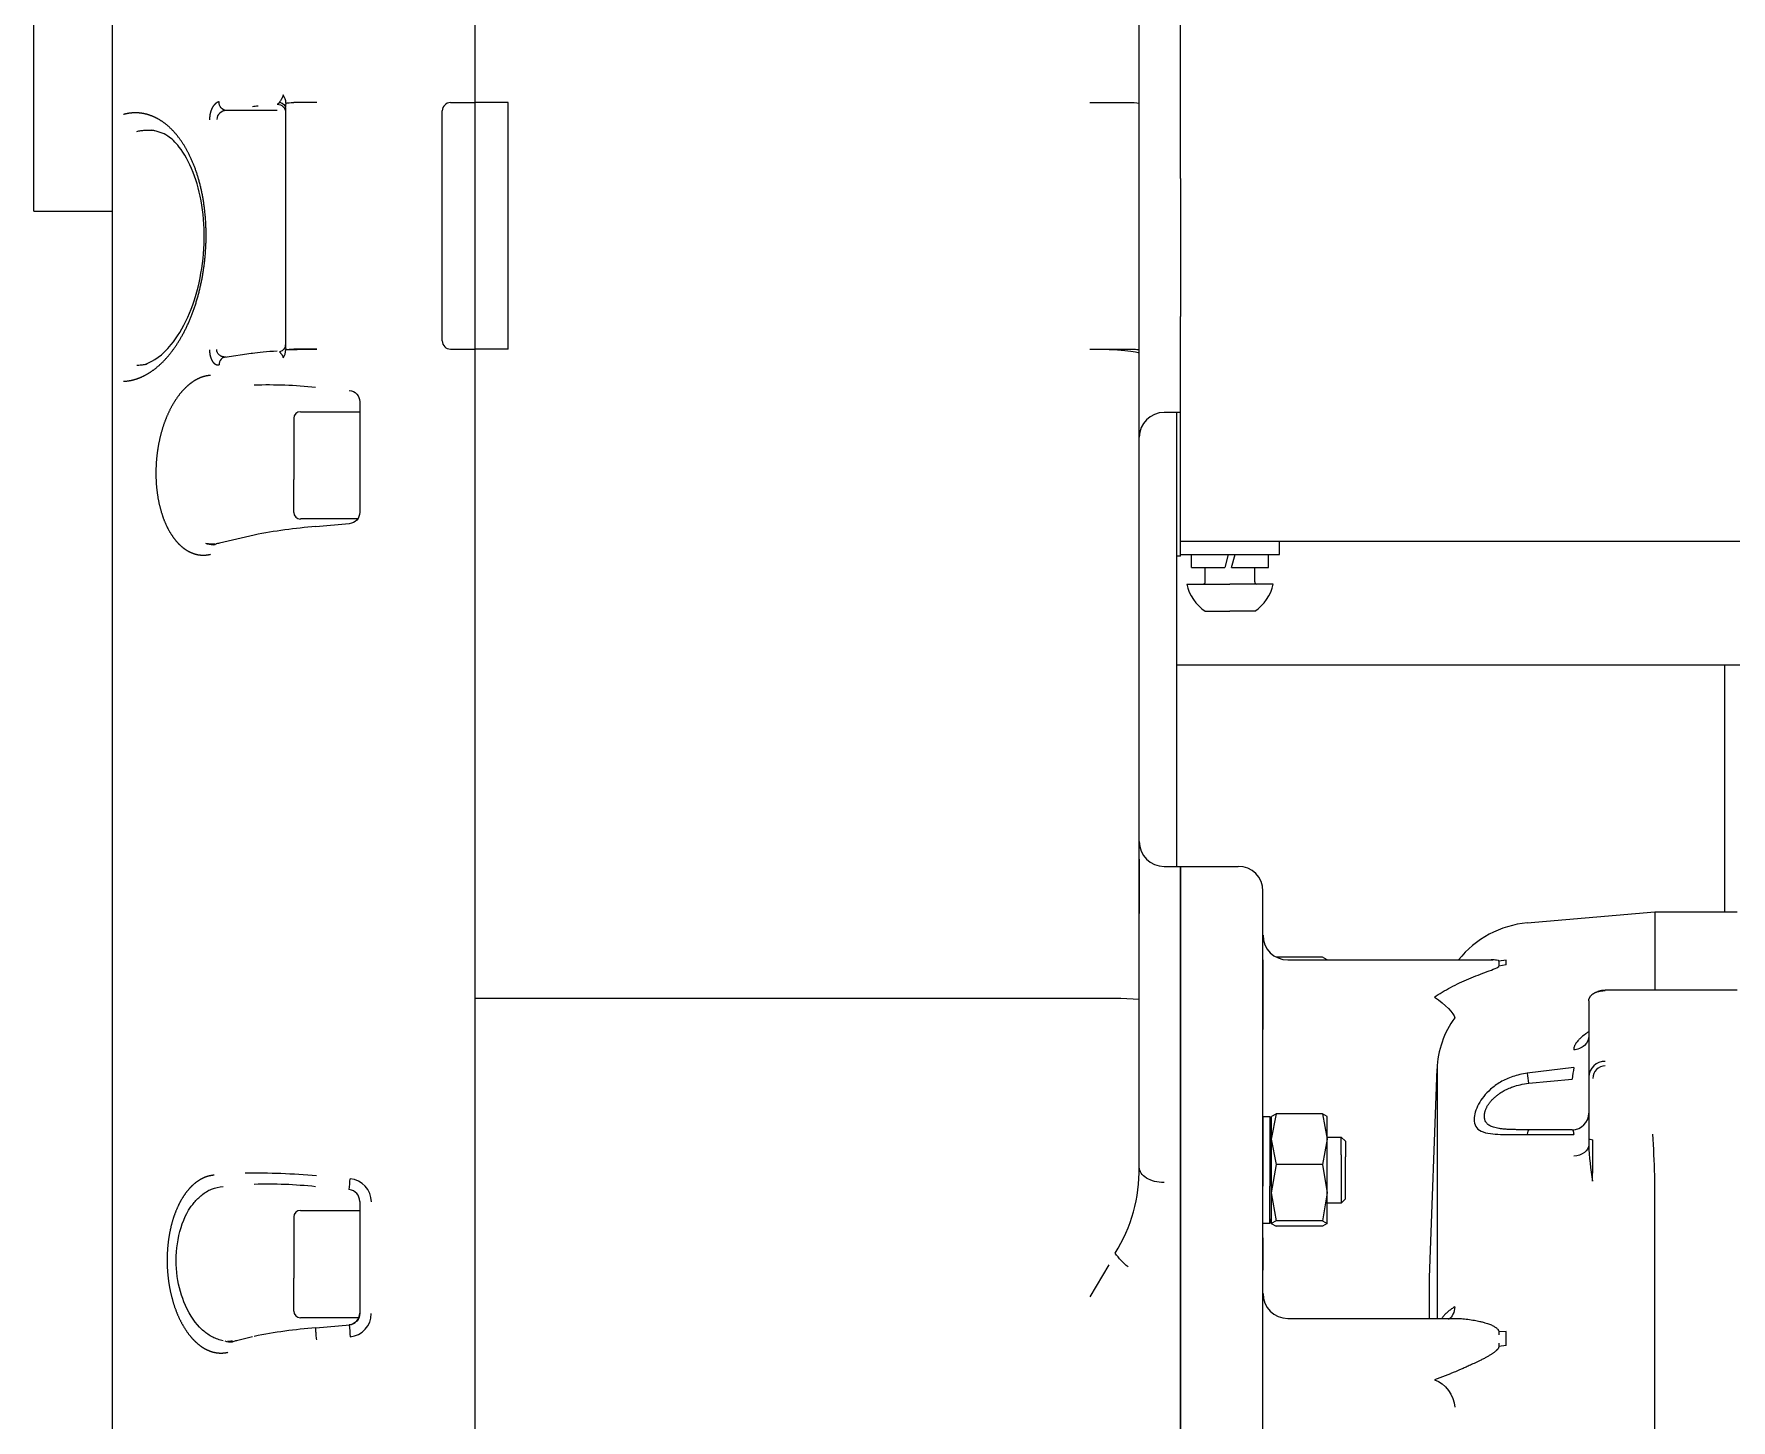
# Model space of a CAD drawing. Extents: x -1899985 to 1774885, y 556286 to 2175695.
# Drawn here: x -1132774 to -1132450.7, y 576728.6 to 576992.6 of the extents above; entities that cross this region are included whole.
import ezdxf

# ---------------------------------------------------------------- set-up
doc = ezdxf.new("R2010")
doc.units = 0
doc.header["$LTSCALE"] = 10
doc.header["$MEASUREMENT"] = 0
for name, color, linetype in [('20剖面图$0$A-LIN-V', 9, 'Continuous'), ('20剖面图$0$EWHS5T6M-1', 7, 'Continuous'), ('20剖面图$0$EWHS5T6M-3', 7, 'Continuous'), ('20剖面图$0$FHSGH10105-主梁-06', 7, 'Continuous'), ('20剖面图$0$S-SB', 21, 'Continuous'), ('A-LIN-V', 9, 'Continuous')]:
    doc.layers.add(name, color=color, linetype=linetype)

# ---------------------------------------------------------------- blocks, each defined once
blk = doc.blocks.new('20剖面图$0$吊车5')
at = {"layer": '20剖面图$0$EWHS5T6M-1', "color": 3, "linetype": 'Continuous'}
blk.add_line((1560078.83, -79482.64), (1560078.83, -79435.62), dxfattribs=at)
at = {"layer": '20剖面图$0$EWHS5T6M-3', "color": 3, "linetype": 'Continuous'}
for p, q in [((1559975.12, -79342.96), (1559975.12, -79049.84)), ((1559840.76, -79328.52), (1559840.76, -79186.07)), ((1559840.76, -79328.52), (1559840.76, -79186.89)), ((1559771.62, -79193.87), (1559771.62, -79332.8)), ((1559756.69, -79349.19), (1559756.69, -79239.19)), ((1559967.26, -79328.66), (1559967.26, -79236.51)), ((1559756.69, -79349.19), (1559756.69, -79325.62)), ((1559803.05, -79330.03), (1559793.31, -79330.03)), ((1559804.62, -79329.62), (1559804.71, -79328.62)), ((1559804.62, -79329.62), (1559804.62, -79374.67)), ((1559804.71, -79328.62), (1559804.68, -79328.62)), ((1559810.55, -79328.52), (1559806.19, -79328.52)), ((1559834.48, -79373.92), (1559834.48, -79330.1)), ((1559836.05, -79328.52), (1559840.76, -79328.52)), ((1559840.76, -79331.06), (1559840.76, -79328.52)), ((1559840.76, -79331.06), (1559840.76, -79328.52)), ((1559847.05, -79328.52), (1559840.76, -79328.52)), ((1559847.05, -79375.49), (1559847.05, -79328.52)), ((1559957.83, -79328.52), (1559965.69, -79328.52)), ((1559967.26, -79375.62), (1559967.26, -79328.66)), ((1559771.62, -79332.8), (1559771.62, -79358.36)), ((1559840.76, -79336.11), (1559840.76, -79331.06)), ((1559840.76, -79336.11), (1559840.76, -79331.06)), ((1559840.76, -79371.18), (1559840.76, -79336.11)), ((1559840.76, -79371.18), (1559840.76, -79336.11)), ((1559975.12, -79342.96), (1559975.12, -79369.27)), ((1559756.69, -79349.19), (1559771.62, -79349.19)), ((1559756.69, -79349.19), (1559771.62, -79349.19)), ((1559771.62, -79349.19), (1559771.62, -79500.33)), ((1559771.62, -79358.36), (1559771.62, -79380.96)), ((1559840.76, -79375.49), (1559840.76, -79371.18)), ((1559840.76, -79375.49), (1559840.76, -79371.18)), ((1559975.12, -79370.41), (1559975.12, -79369.27)), ((1559975.12, -79412.05), (1559975.12, -79370.41)), ((1559804.71, -79375.58), (1559804.62, -79374.67)), ((1559792.89, -79376.98), (1559792.96, -79377.03)), ((1559793.08, -79377.01), (1559798.07, -79376.25)), ((1559804.68, -79375.59), (1559804.71, -79375.58)), ((1559810.55, -79375.49), (1559806.19, -79375.49)), ((1559836.05, -79375.49), (1559840.76, -79375.49)), ((1559840.76, -79498.12), (1559840.76, -79375.49)), ((1559840.76, -79499.16), (1559840.76, -79375.49)), ((1559847.05, -79375.49), (1559840.76, -79375.49)), ((1559957.83, -79375.49), (1559965.69, -79375.49)), ((1559967.26, -79376.31), (1559967.26, -79375.62)), ((1559967.26, -79499.35), (1559967.26, -79376.31)), ((1559771.62, -79380.96), (1559771.62, -79500.33)), ((1559807.45, -79387.4), (1559818.76, -79387.4)), ((1559818.76, -79385.52), (1559818.76, -79406.55)), ((1559975.12, -79387.54), (1559971.98, -79387.54)), ((1559974.33, -79387.54), (1559974.33, -79474)), ((1559806.19, -79388.66), (1559806.19, -79400.32)), ((1559806.18, -79392.17), (1559806.19, -79392.18)), ((1559806.19, -79406.58), (1559806.19, -79400.32)), ((1559806.19, -79403.06), (1559806.18, -79403.07)), ((1559798.65, -79410.9), (1559792.03, -79412.47)), ((1559818.34, -79407.83), (1559807.45, -79407.83)), ((1559810.36, -79409.28), (1559816.75, -79408.72)), ((1559975.12, -79412.05), (1560889.69, -79412.05)), ((1559975.12, -79414.57), (1559975.12, -79412.05)), ((1559993.98, -79414.57), (1559993.98, -79412.05)), ((1559975.12, -79414.94), (1559974.33, -79414.94)), ((1559975.12, -79414.94), (1559975.12, -79414.57)), ((1559975.12, -79414.57), (1559993.98, -79414.57)), ((1559977.24, -79417.08), (1559977.24, -79414.57)), ((1559977.24, -79417.08), (1559983.56, -79417.08)), ((1559979.83, -79419.83), (1559979.83, -79417.08)), ((1559984.23, -79414.57), (1559983.56, -79417.08)), ((1559984.86, -79417.08), (1559985.54, -79414.57)), ((1559984.86, -79417.08), (1559991.86, -79417.08)), ((1559989.26, -79419.83), (1559989.26, -79417.08)), ((1559991.86, -79417.08), (1559991.86, -79414.57)), ((1559976.3, -79420.22), (1559984.55, -79420.22)), ((1559992.8, -79420.22), (1559984.55, -79420.22)), ((1559979.83, -79425.41), (1559984.55, -79425.41)), ((1559989.26, -79425.41), (1559984.55, -79425.41)), ((1559988.18, -79425.41), (1559988.18, -79425.41)), ((1559967.26, -79472.6), (1559967.26, -79483)), ((1559971.98, -79474), (1559975.12, -79474)), ((1559975.12, -79474), (1559975.12, -79617.45)), ((1559975.12, -79732.15), (1559975.12, -79474)), ((1559975.12, -79474), (1559986.12, -79474)), ((1559990.83, -79729.12), (1559990.83, -79478.71)), ((1560041.19, -79484.77), (1560065.48, -79482.64)), ((1560065.48, -79482.64), (1560065.48, -79497.5)), ((1560065.48, -79482.64), (1560081.19, -79482.64)), ((1559990.83, -79491.78), (1559990.83, -79505.07)), ((1560002.18, -79491.3), (1559993.4, -79491.3)), ((1560003.09, -79491.82), (1560002.18, -79491.3)), ((1560003.09, -79491.82), (1560003.09, -79491.78)), ((1559995.55, -79491.82), (1560034.62, -79491.82)), ((1560037.19, -79491.84), (1560035.78, -79492.04)), ((1560035.78, -79492.04), (1560035.78, -79492.99)), ((1560037.19, -79492.76), (1560035.78, -79492.99)), ((1560037.19, -79492.77), (1560037.19, -79491.85)), ((1560056.05, -79497.5), (1560081.19, -79497.5)), ((1559771.62, -79500.33), (1559771.62, -79678.19)), ((1559771.62, -79500.33), (1559771.62, -79678.19)), ((1559840.76, -79697.06), (1559840.76, -79499.16)), ((1559957.83, -79499.16), (1559840.76, -79499.16)), ((1559840.76, -79697.06), (1559840.76, -79500.2)), ((1559967.26, -79531.31), (1559967.26, -79499.35)), ((1560052.91, -79499.58), (1560052.91, -79514.13)), ((1559990.83, -79512.21), (1559990.83, -79505.07)), ((1560022.54, -79552.31), (1560023.99, -79512.58)), ((1560023.99, -79512.58), (1560023.99, -79560.09)), ((1560050.04, -79512.32), (1560041.19, -79513.41)), ((1560052.91, -79514.13), (1560052.91, -79525.79)), ((1560041.47, -79515.32), (1560049.76, -79514.52)), ((1559990.83, -79521.62), (1559990.83, -79534.91)), ((1559990.83, -79521.62), (1559992.13, -79521.62)), ((1559992.13, -79521.62), (1559992.13, -79534.91)), ((1559992.13, -79521.62), (1559992.41, -79522.72)), ((1559993.32, -79521.14), (1559992.41, -79525.97)), ((1559992.41, -79521.62), (1559992.41, -79525.97)), ((1559992.54, -79521.58), (1559993.32, -79521.14)), ((1560002.18, -79521.14), (1559993.32, -79521.14)), ((1560002.18, -79521.14), (1560003.09, -79525.97)), ((1560003.09, -79521.66), (1560002.18, -79521.14)), ((1560003.09, -79525.97), (1560003.09, -79521.62)), ((1559992.41, -79525.97), (1559992.41, -79536.15)), ((1559992.41, -79525.97), (1559993.32, -79530.8)), ((1560003.09, -79525.97), (1560002.18, -79530.8)), ((1560003.09, -79525.55), (1560005.76, -79525.55)), ((1560003.09, -79536.15), (1560003.09, -79525.97)), ((1560005.76, -79528.93), (1560005.76, -79525.55)), ((1560005.76, -79525.55), (1560006.55, -79526.33)), ((1560006.55, -79526.33), (1560006.55, -79529.29)), ((1560041.19, -79525.04), (1560050.04, -79525.04)), ((1560049.76, -79524.16), (1560041.47, -79524.17)), ((1560052.91, -79525.79), (1560052.91, -79527.03)), ((1560005.76, -79528.93), (1560005.76, -79538.12)), ((1560006.55, -79537.33), (1560006.55, -79529.29)), ((1559993.32, -79530.8), (1559992.41, -79536.15)), ((1560002.18, -79530.8), (1559993.32, -79530.8)), ((1560002.18, -79530.8), (1560003.09, -79536.15)), ((1560065.48, -79708.57), (1560065.48, -79532.89)), ((1559990.83, -79542.05), (1559990.83, -79534.91)), ((1559992.13, -79542.05), (1559992.13, -79534.91)), ((1559992.41, -79536.15), (1559993.32, -79541.49)), ((1559992.41, -79536.15), (1559992.41, -79542.01)), ((1560003.09, -79536.15), (1560002.18, -79541.49)), ((1560003.09, -79542.01), (1560003.09, -79536.15)), ((1559807.45, -79539.53), (1559818.76, -79539.53)), ((1559818.76, -79537.81), (1559818.76, -79559.09)), ((1560005.76, -79538.12), (1560003.09, -79538.12)), ((1560006.55, -79537.33), (1560005.76, -79538.12)), ((1559806.19, -79540.78), (1559806.19, -79552.44)), ((1559992.13, -79542.05), (1559990.83, -79542.05)), ((1559992.41, -79540.94), (1559992.13, -79542.05)), ((1559993.32, -79541.49), (1559992.41, -79542.01)), ((1559992.41, -79542.01), (1559993.32, -79542.52)), ((1559992.41, -79542.05), (1559992.41, -79542.01)), ((1560002.18, -79541.49), (1559993.32, -79541.49)), ((1560002.18, -79542.52), (1559993.32, -79542.52)), ((1560002.18, -79541.49), (1560003.09, -79542.01)), ((1560003.09, -79542.01), (1560002.18, -79542.52)), ((1559806.18, -79544.29), (1559806.19, -79544.3)), ((1559990.83, -79544.74), (1559990.83, -79550.89)), ((1559961.45, -79549.87), (1559957.83, -79555.96)), ((1559806.19, -79558.7), (1559806.19, -79552.44)), ((1559990.83, -79558.02), (1559990.83, -79550.89)), ((1560022.55, -79560.09), (1560022.55, -79552.31)), ((1559806.19, -79555.19), (1559806.18, -79555.19)), ((1559818.59, -79559.96), (1559807.45, -79559.96)), ((1559810.36, -79561.88), (1559816.87, -79561.3)), ((1559995.55, -79560.09), (1560027.63, -79560.09)), ((1560035.78, -79562.63), (1560035.76, -79563.21)), ((1560037.19, -79562.57), (1560035.78, -79562.63)), ((1560037.19, -79565.28), (1560037.19, -79562.57)), ((1559795.03, -79564.35), (1559798.33, -79563.56)), ((1560035.76, -79564.84), (1560035.78, -79565.42)), ((1560037.19, -79565.27), (1560035.78, -79565.42)), ((1560026.54, -79570.63), (1560023.5, -79571.78))]:
    blk.add_line(p, q, dxfattribs=at)
for centre, radius, start, end in [((1559793.37, -79331.91), 1.88, 91.7741, 174.5739), ((1559802.2, -79328.6), 2.48, 359.4394, 37.8711), ((1559836.05, -79330.1), 1.57, 90, 180), ((1559836.05, -79373.92), 1.57, 180, 270), ((1559801.99, -79375.58), 2.68, 323.6578, 359.8796), ((1559801.16, -79473.31), 91, 84.2011, 91.5797), ((1559807.45, -79388.66), 1.26, 90, 180), ((1559971.98, -79392.26), 4.71, 90, 180), ((1559807.45, -79406.58), 1.26, 180, 270), ((1559817.39, -79503.79), 94.76, 94.2539, 101.4015), ((1559790.85, -79408.62), 4.11, 253.4261, 275.4723), ((1559984.55, -79418.4), 8.45, 192.4855, 236.0883), ((1559979.44, -79419.83), 0.393, 270, 0), ((1559989.66, -79419.83), 0.393, 180, 270), ((1559984.55, -79418.4), 8.45, 303.9117, 347.5145), ((1559971.98, -79469.29), 4.71, 180, 270), ((1559986.12, -79478.71), 4.71, 0, 90), ((1560042.84, -79503.55), 18.86, 95, 141.5339), ((1559995.55, -79487.11), 4.71, 180, 270), ((1559960.19, -79612.27), 113.13, 86.4159, 91.1933), ((1560041.74, -79513.26), 17.76, 144.0079, 177.8344), ((1560055.97, -79514.21), 3.07, 88.589, 178.5506), ((1559962.74, -79525.66), 79.41, 7.4867, 8.8757), ((1560132.28, -79523.64), 83.02, 172.1589, 173.6941), ((1560056.08, -79514.37), 2.39, 90.7749, 180.7566), ((1560049.76, -79521.02), 3.14, 269.9622, 359.9621), ((1560110.43, -79524.6), 57.58, 182.4106, 189.3696), ((1559104.57, -79521.8), 949.13, 359.2651, 359.74293), ((1559533.37, -79552.06), 532.45, 2.0647, 2.9141), ((1559798.53, -79677.98), 145.55, 85.2651, 90.6278), ((1559628.13, -79517.16), 189.52, 354.4244, 355.0568), ((1559816.54, -79537.9), 4.43, 359.8583, 84.6958), ((1559937.22, -79531.73), 30.04, 327.9797, 0.804), ((1560065.65, -79532.88), 0.171, 178.9565, 182.8542), ((1559801.25, -79621.79), 87.26, 84.0096, 91.7057), ((1559816.51, -79537.81), 2.25, 0.0738, 83.8251), ((1559807.45, -79540.78), 1.26, 90, 180), ((1559995.55, -79555.38), 4.71, 180, 270), ((1559807.45, -79558.7), 1.26, 180, 270), ((1559816.52, -79559.09), 2.24, 276.0525, 0.0524), ((1559816.54, -79559.2), 4.42, 275.292, 0.1539), ((1559817.33, -79654.97), 93.34, 94.2811, 101.5392), ((1559893.32, -79555.97), 76.75, 183.9954, 185.709), ((1559794.25, -79560.38), 4.19, 252.9751, 273.8165)]:
    blk.add_arc(centre, radius, start, end, dxfattribs=at)
at = {"layer": '20剖面图$0$EWHS5T6M-3', "color": 3, "linetype": 'Continuous', "extrusion": (0, 0, -1)}
for centre, major_axis, ratio, start_param, end_param in [((1559810.55, -79329.89), (-14.14, 0), 0.087156, 0.523599, 0.664081), ((1559803.05, -79330.41), (1.57, 0), 0.996195, 4.712389, 6.283185), ((1559803.05, -79329.62), (1.57, 0), 0.786918, 4.994332, 6.283185), ((1559806.19, -79328.66), (1.57, 0), 0.087156, 3.482259, 4.712389), ((1559965.69, -79328.66), (1.57, 0), 0.087156, 4.712389, 6.283185), ((1559803.05, -79374.67), (1.57, 0), 0.882114, 0, 1.288854), ((1559798.3, -79377.81), (0.23, -1.55), 0.86273, 3.141593, 3.314816), ((1559810.55, -79376.86), (-14.14, 0), 0.087156, 0.523599, 1.011737), ((1559810.55, -79376.86), (-15.71, 0), 0.087156, 1.187697, 1.570796), ((1559806.19, -79375.62), (-1.57, 0), 0.087156, 0.340666, 1.570796), ((1559957.83, -79376.31), (9.43, 0), 0.087156, 4.712389, 6.283185), ((1559965.69, -79375.62), (-1.57, 0), 0.087156, 1.570796, 3.141593), ((1559816.56, -79385.52), (2.2, 0), 0.996195, 4.799655, 6.283185), ((1559816.56, -79406.55), (-2.2, 0), 0.996195, 3.141593, 4.625123), ((1560023.5, -79500.32), (3.81, -2.78), 0.246907, 4.534324, 6.060506), ((1560049.76, -79527.03), (-3.14, 0), 0.692826, 3.141565, 4.625123), ((1559971.98, -79531.31), (4.71, 0), 0.616789, 1.570796, 3.141593), ((1559965.12, -79547.85), (3.22, -3.45), 0.378821, 1.18491, 1.960757), ((1559816.52, -79559.09), (-2.25, 0.04), 0.998994, 3.125734, 4.59105), ((1560023.5, -79575.96), (2.61, -3.93), 0.728317, 3.880999, 5.407181)]:
    blk.add_ellipse(centre, major_axis=major_axis, ratio=ratio, start_param=start_param, end_param=end_param, dxfattribs=at)
at = {"layer": '20剖面图$0$EWHS5T6M-3', "color": 3, "linetype": 'Continuous'}
for points, degree, knots in [([(1559791.95, -79328.4), (1559791.59, -79328.45), (1559791.26, -79328.74), (1559790.92, -79329.03), (1559790.67, -79329.51), (1559790.41, -79329.98), (1559790.27, -79330.58), (1559790.14, -79331.18), (1559790.14, -79331.8)], 2, [0, 0, 0, 0.25, 0.25, 0.5, 0.5, 0.75, 0.75, 1, 1, 1]), ([(1559793.31, -79330.03), (1559792.95, -79330.01), (1559792.6, -79329.83), (1559792.1, -79329.22), (1559791.95, -79328.81), (1559791.95, -79328.4)], 3, [0, 0, 0, 0, 0.5, 0.5, 1, 1, 1, 1]), ([(1559803.49, -79328.43), (1559803.47, -79328.46), (1559803.43, -79328.52), (1559803.38, -79328.61), (1559803.32, -79328.68), (1559803.26, -79328.74), (1559803.19, -79328.79), (1559803.12, -79328.83), (1559803.07, -79328.84), (1559803.05, -79328.85)], 3, [0, 0, 0, 0, 0.129131, 0.262792, 0.401034, 0.543884, 0.691341, 0.843389, 1, 1, 1, 1]), ([(1559804.15, -79327.08), (1559804.15, -79327.11), (1559804.15, -79327.16), (1559804.13, -79327.25), (1559804.1, -79327.35), (1559804.06, -79327.45), (1559804.02, -79327.55), (1559803.97, -79327.65), (1559803.91, -79327.76), (1559803.82, -79327.9), (1559803.71, -79328.07), (1559803.59, -79328.26), (1559803.52, -79328.37), (1559803.49, -79328.43)], 3, [0, 0, 0, 0, 0.046213, 0.095895, 0.149811, 0.208554, 0.272571, 0.342192, 0.417658, 0.499136, 0.665682, 0.832684, 1, 1, 1, 1]), ([(1559773.72, -79381.61), (1559775.24, -79381.55), (1559776.74, -79380.97), (1559778.24, -79380.38), (1559779.67, -79379.29), (1559781.1, -79378.2), (1559782.4, -79376.64), (1559783.69, -79375.08), (1559784.8, -79373.13), (1559785.91, -79371.18), (1559786.79, -79368.9), (1559787.66, -79366.64), (1559788.26, -79364.14), (1559788.87, -79361.65), (1559789.18, -79359.04), (1559789.49, -79356.44), (1559789.49, -79353.82), (1559789.49, -79351.2), (1559789.18, -79348.68), (1559788.87, -79346.17), (1559788.26, -79343.86), (1559787.66, -79341.55), (1559786.79, -79339.54), (1559785.91, -79337.54), (1559784.8, -79335.92), (1559783.7, -79334.3), (1559782.4, -79333.13), (1559781.1, -79331.97), (1559779.67, -79331.31), (1559778.25, -79330.64), (1559776.74, -79330.51), (1559775.24, -79330.38), (1559773.72, -79330.79)], 2, [0, 0, 0, 0.0625, 0.0625, 0.125, 0.125, 0.1875, 0.1875, 0.25, 0.25, 0.3125, 0.3125, 0.375, 0.375, 0.4375, 0.4375, 0.5, 0.5, 0.5625, 0.5625, 0.625, 0.625, 0.6875, 0.6875, 0.75, 0.75, 0.8125, 0.8125, 0.875, 0.875, 0.9375, 0.9375, 1, 1, 1]), ([(1559776.28, -79334.01), (1559776.42, -79333.98), (1559776.68, -79333.92), (1559777.07, -79333.86), (1559777.45, -79333.81), (1559777.81, -79333.78), (1559778.17, -79333.76), (1559778.51, -79333.75), (1559778.83, -79333.76), (1559779.15, -79333.77), (1559779.43, -79333.8), (1559779.61, -79333.82), (1559779.68, -79333.83)], 3, [0, 0, 0, 0, 0.0181215, 0.0356849, 0.0526911, 0.0691411, 0.085036, 0.1003767, 0.1151641, 0.129399, 0.1430824, 0.15322, 0.15322, 0.15322, 0.15322]), ([(1559777.86, -79378.42), (1559779.59, -79377.64), (1559782.02, -79376.28), (1559786.1, -79369.8), (1559788.34, -79363.04), (1559789.34, -79355.42), (1559788.9, -79347.92), (1559787.1, -79341.3), (1559784.56, -79336.97), (1559782.01, -79334.49), (1559780.27, -79334.02), (1559779.12, -79333.78)], 3, [0, 0, 0, 0, 0.182956, 0.293819, 0.396585, 0.497863, 0.598718, 0.698185, 0.807965, 0.892562, 1, 1, 1, 1]), ([(1559778.2, -79378.34), (1559778.09, -79378.37), (1559777.73, -79378.45), (1559777.09, -79378.55), (1559776.56, -79378.59), (1559776.28, -79378.6)], 3, [0.91364602, 0.91364602, 0.91364602, 0.91364602, 0.92836282, 0.9630183, 1, 1, 1, 1]), ([(1559790.14, -79375.63), (1559790.14, -79376.26), (1559790.27, -79376.81), (1559790.41, -79377.36), (1559790.67, -79377.77), (1559790.92, -79378.17), (1559791.26, -79378.36), (1559791.59, -79378.55), (1559791.95, -79378.49)], 2, [0, 0, 0, 0.25, 0.25, 0.5, 0.5, 0.75, 0.75, 1, 1, 1]), ([(1559793.31, -79376.99), (1559793.25, -79377), (1559793.14, -79377), (1559792.97, -79376.99), (1559792.81, -79376.97), (1559792.67, -79376.94), (1559792.55, -79376.91), (1559792.43, -79376.86), (1559792.33, -79376.82), (1559792.24, -79376.77), (1559792.12, -79376.7), (1559791.97, -79376.59), (1559791.81, -79376.42), (1559791.68, -79376.23), (1559791.58, -79376.02), (1559791.52, -79375.8), (1559791.5, -79375.64), (1559791.5, -79375.57)], 3, [0, 0, 0, 0, 0.075871, 0.146671, 0.212405, 0.273077, 0.328693, 0.379262, 0.424794, 0.465303, 0.500811, 0.597627, 0.687782, 0.772055, 0.851394, 0.926938, 1, 1, 1, 1]), ([(1559793.31, -79376.99), (1559792.99, -79376.98), (1559792.61, -79377.11), (1559792.08, -79377.7), (1559791.95, -79378.12), (1559791.95, -79378.49)], 3, [0, 0, 0, 0, 0.503981, 0.503981, 1, 1, 1, 1]), ([(1559803.49, -79376), (1559803.5, -79376.03), (1559803.54, -79376.07), (1559803.6, -79376.16), (1559803.67, -79376.25), (1559803.75, -79376.34), (1559803.84, -79376.45), (1559803.94, -79376.57), (1559804.03, -79376.71), (1559804.09, -79376.86), (1559804.14, -79377.01), (1559804.15, -79377.12), (1559804.15, -79377.17)], 3, [0, 0, 0, 0, 0.096597, 0.194899, 0.294943, 0.396756, 0.500362, 0.61835, 0.725629, 0.823603, 0.914215, 1, 1, 1, 1]), ([(1559790.32, -79380.49), (1559789.31, -79380.55), (1559788.32, -79380.96), (1559787.32, -79381.38), (1559786.38, -79382.12), (1559785.44, -79382.87), (1559784.58, -79383.91), (1559783.73, -79384.96), (1559783, -79386.27), (1559782.27, -79387.57), (1559781.69, -79389.08), (1559781.12, -79390.59), (1559780.72, -79392.25), (1559780.32, -79393.9), (1559780.12, -79395.63), (1559779.92, -79397.36), (1559779.92, -79399.09), (1559779.92, -79400.83), (1559780.12, -79402.5), (1559780.32, -79404.16), (1559780.72, -79405.7), (1559781.12, -79407.23), (1559781.69, -79408.57), (1559782.27, -79409.91), (1559783, -79410.99), (1559783.73, -79412.08), (1559784.58, -79412.87), (1559785.43, -79413.65), (1559786.38, -79414.11), (1559787.32, -79414.57), (1559788.32, -79414.69), (1559789.31, -79414.8), (1559790.32, -79414.56)], 2, [0, 0, 0, 0.0625, 0.0625, 0.125, 0.125, 0.1875, 0.1875, 0.25, 0.25, 0.3125, 0.3125, 0.375, 0.375, 0.4375, 0.4375, 0.5, 0.5, 0.5625, 0.5625, 0.625, 0.625, 0.6875, 0.6875, 0.75, 0.75, 0.8125, 0.8125, 0.875, 0.875, 0.9375, 0.9375, 1, 1, 1]), ([(1559791.18, -79412.6), (1559791.12, -79412.61), (1559790.76, -79412.64), (1559790.17, -79412.63), (1559789.65, -79412.56), (1559789.42, -79412.52)], 3, [0.02892131, 0.02892131, 0.02892131, 0.02892131, 0.03559755, 0.06539483, 0.0893273, 0.0893273, 0.0893273, 0.0893273]), ([(1560023.5, -79498.9), (1560024.44, -79498.26), (1560025.47, -79497.64), (1560027.71, -79496.45), (1560028.87, -79495.91), (1560031.22, -79494.91), (1560032.43, -79494.45), (1560034.09, -79493.84), (1560034.63, -79493.64), (1560035.49, -79493.28), (1560035.81, -79493.11), (1560035.78, -79492.99)], 3, [0, 0, 0, 0, 0.25, 0.25, 0.5, 0.5, 0.75, 0.75, 0.875, 0.875, 1, 1, 1, 1]), ([(1560035.78, -79492.04), (1560035.8, -79491.95), (1560035.62, -79491.89), (1560035.21, -79491.84), (1560035.05, -79491.83), (1560034.71, -79491.82), (1560034.52, -79491.82), (1560034.33, -79491.83)], 3, [0, 0, 0, 0, 0.125, 0.125, 0.1875, 0.1875, 0.25, 0.25, 0.25, 0.25]), ([(1560052.91, -79499.58), (1560052.91, -79499.54), (1560052.91, -79499.45), (1560052.93, -79499.32), (1560052.96, -79499.2), (1560053.01, -79499.07), (1560053.07, -79498.96), (1560053.14, -79498.84), (1560053.22, -79498.73), (1560053.3, -79498.63), (1560053.4, -79498.53), (1560053.51, -79498.43), (1560053.62, -79498.34), (1560053.73, -79498.26), (1560053.86, -79498.18), (1560053.98, -79498.11), (1560054.12, -79498.04), (1560054.25, -79497.98), (1560054.39, -79497.93), (1560054.53, -79497.88), (1560054.67, -79497.84), (1560054.81, -79497.8), (1560054.95, -79497.77), (1560055.09, -79497.74), (1560055.23, -79497.71), (1560055.37, -79497.7), (1560055.51, -79497.68), (1560055.65, -79497.67), (1560055.79, -79497.66), (1560055.92, -79497.66), (1560056, -79497.66), (1560056.05, -79497.66)], 3, [0, 0, 0, 0, 0.043815, 0.086945, 0.129389, 0.171151, 0.212229, 0.252628, 0.292346, 0.331388, 0.369753, 0.407445, 0.444466, 0.480818, 0.516503, 0.551525, 0.585887, 0.619591, 0.652642, 0.685043, 0.716798, 0.747913, 0.778391, 0.808237, 0.837458, 0.866059, 0.894046, 0.921426, 0.948207, 0.974395, 1, 1, 1, 1]), ([(1560052.89, -79505.5), (1560052.69, -79505.63), (1560052.08, -79506.05), (1560051.35, -79506.63), (1560050.82, -79507.2), (1560050.54, -79507.54), (1560050.36, -79507.84), (1560050.21, -79508.12), (1560050.11, -79508.4), (1560050.05, -79508.67), (1560050.04, -79508.85), (1560050.04, -79508.94)], 3, [0.1382956, 0.1382956, 0.1382956, 0.1382956, 0.2500172, 0.4998753, 0.6030875, 0.6772768, 0.7499776, 0.8148651, 0.874988, 0.9374957, 1, 1, 1, 1]), ([(1560052.91, -79506.34), (1560052.91, -79506.93), (1560052.63, -79507.61), (1560051.53, -79508.6), (1560050.74, -79508.89), (1560050.04, -79508.94)], 3, [0, 0, 0, 0, 0.5, 0.5, 1, 1, 1, 1]), ([(1560041.19, -79513.41), (1560040.71, -79513.49), (1560039.77, -79513.63), (1560038.44, -79514.01), (1560037.21, -79514.49), (1560036.09, -79515.07), (1560035.08, -79515.72), (1560033.97, -79516.61), (1560032.84, -79517.8), (1560031.85, -79519.29), (1560031.21, -79520.8), (1560030.97, -79522.3), (1560031.25, -79523.64), (1560032.33, -79524.54), (1560034.01, -79524.93), (1560036.09, -79525.08), (1560038.47, -79525.06), (1560040.25, -79525.05), (1560041.19, -79525.04)], 3, [0, 0, 0, 0, 0.046911, 0.091358, 0.133588, 0.173887, 0.212578, 0.250021, 0.313574, 0.374949, 0.43869, 0.499966, 0.579793, 0.660027, 0.750395, 0.825815, 0.908239, 1, 1, 1, 1]), ([(1560033.02, -79521.6), (1560033.02, -79521.53), (1560033.02, -79521.4), (1560033.04, -79521.19), (1560033.08, -79520.98), (1560033.12, -79520.77), (1560033.19, -79520.55), (1560033.26, -79520.33), (1560033.35, -79520.12), (1560033.45, -79519.9), (1560033.57, -79519.68), (1560033.7, -79519.46), (1560033.84, -79519.25), (1560034, -79519.03), (1560034.17, -79518.81), (1560034.36, -79518.6), (1560034.56, -79518.39), (1560034.77, -79518.18), (1560035, -79517.97), (1560035.24, -79517.76), (1560035.49, -79517.56), (1560035.93, -79517.23), (1560036.58, -79516.81), (1560037.48, -79516.34), (1560038.57, -79515.9), (1560039.9, -79515.53), (1560040.92, -79515.39), (1560041.47, -79515.32)], 3, [0, 0, 0, 0, 0.025288, 0.050219, 0.074845, 0.099219, 0.123396, 0.147433, 0.171387, 0.195316, 0.219278, 0.243332, 0.267533, 0.291939, 0.316604, 0.341581, 0.366922, 0.392675, 0.418887, 0.445603, 0.472864, 0.500709, 0.581938, 0.664866, 0.750426, 0.865857, 1, 1, 1, 1]), ([(1560041.47, -79524.17), (1560041.31, -79524.17), (1560040.98, -79524.17), (1560040.5, -79524.17), (1560040.04, -79524.16), (1560039.59, -79524.16), (1560039.15, -79524.15), (1560038.72, -79524.14), (1560038.31, -79524.13), (1560037.91, -79524.12), (1560037.52, -79524.1), (1560037.14, -79524.07), (1560036.77, -79524.04), (1560036.42, -79524.01), (1560036.08, -79523.97), (1560035.68, -79523.91), (1560035.24, -79523.82), (1560034.77, -79523.69), (1560034.36, -79523.54), (1560034, -79523.37), (1560033.69, -79523.16), (1560033.45, -79522.92), (1560033.25, -79522.64), (1560033.12, -79522.33), (1560033.03, -79521.99), (1560033.02, -79521.73), (1560033.02, -79521.6)], 3, [0, 0, 0, 0, 0.039878, 0.078912, 0.117144, 0.154619, 0.191384, 0.227489, 0.262988, 0.297935, 0.332389, 0.366411, 0.400064, 0.433413, 0.466526, 0.499471, 0.55456, 0.607472, 0.65855, 0.708176, 0.756766, 0.804764, 0.852628, 0.900824, 0.949803, 1, 1, 1, 1]), ([(1560049.76, -79524.16), (1560049.77, -79524.16), (1560049.79, -79524.15), (1560049.81, -79524.17), (1560049.84, -79524.19), (1560049.86, -79524.23), (1560049.88, -79524.28), (1560049.9, -79524.33), (1560049.92, -79524.4), (1560049.94, -79524.47), (1560049.96, -79524.55), (1560049.97, -79524.62), (1560049.99, -79524.71), (1560050, -79524.79), (1560050.01, -79524.87), (1560050.03, -79524.95), (1560050.03, -79525.01), (1560050.04, -79525.04)], 3, [0, 0, 0, 0, 0.087736, 0.172459, 0.254169, 0.332866, 0.408552, 0.481226, 0.550891, 0.617546, 0.681193, 0.741833, 0.799468, 0.8541, 0.905731, 0.954363, 1, 1, 1, 1]), ([(1560052.91, -79525.79), (1560052.91, -79525.86), (1560052.99, -79525.93), (1560053.28, -79526.03), (1560053.49, -79526.06), (1560053.69, -79526.06)], 3, [0, 0, 0, 0, 0.5, 0.5, 1, 1, 1, 1]), ([(1559791.05, -79532.82), (1559790.05, -79532.88), (1559789.1, -79533.29), (1559788.14, -79533.7), (1559787.26, -79534.44), (1559786.38, -79535.17), (1559785.62, -79536.21), (1559784.85, -79537.24), (1559784.22, -79538.54), (1559783.6, -79539.83), (1559783.14, -79541.32), (1559782.69, -79542.81), (1559782.42, -79544.45), (1559782.15, -79546.09), (1559782.08, -79547.8), (1559782.01, -79549.51), (1559782.14, -79551.23), (1559782.28, -79552.94), (1559782.6, -79554.59), (1559782.93, -79556.24), (1559783.44, -79557.76), (1559783.95, -79559.28), (1559784.62, -79560.6), (1559785.3, -79561.92), (1559786.1, -79563), (1559786.91, -79564.07), (1559787.82, -79564.86), (1559788.72, -79565.64), (1559789.69, -79566.09), (1559790.66, -79566.55), (1559791.66, -79566.66), (1559792.66, -79566.77), (1559793.64, -79566.54)], 2, [0, 0, 0, 0.0625, 0.0625, 0.125, 0.125, 0.1875, 0.1875, 0.25, 0.25, 0.3125, 0.3125, 0.375, 0.375, 0.4375, 0.4375, 0.5, 0.5, 0.5625, 0.5625, 0.625, 0.625, 0.6875, 0.6875, 0.75, 0.75, 0.8125, 0.8125, 0.875, 0.875, 0.9375, 0.9375, 1, 1, 1]), ([(1559792.76, -79564.35), (1559792.4, -79564.28), (1559791.41, -79564.02), (1559789.87, -79563.24), (1559787.55, -79561.27), (1559785.19, -79557.55), (1559783.58, -79551.37), (1559783.89, -79544.73), (1559785.49, -79540.33), (1559787.27, -79537.87), (1559788.73, -79536.46), (1559790.59, -79535.28), (1559792, -79535.07), (1559792.76, -79534.95)], 3, [0.089227, 0.089227, 0.089227, 0.089227, 0.1254863, 0.1918246, 0.2509131, 0.3864299, 0.5001424, 0.6195056, 0.7492603, 0.7950378, 0.8521868, 0.9205802, 1, 1, 1, 1]), ([(1560027.37, -79557.87), (1560027.27, -79557.94), (1560027.06, -79558.08), (1560026.76, -79558.29), (1560026.47, -79558.5), (1560026.19, -79558.73), (1560025.93, -79558.96), (1560025.68, -79559.19), (1560025.44, -79559.43), (1560025.22, -79559.68), (1560025.04, -79559.9), (1560024.94, -79560.04), (1560024.9, -79560.09)], 3, [0, 0, 0, 0, 0.0512179, 0.1029462, 0.155185, 0.2079344, 0.2611942, 0.3149645, 0.3692452, 0.4240363, 0.4793377, 0.5145566, 0.5145566, 0.5145566, 0.5145566]), ([(1560027.37, -79557.87), (1560027.35, -79558.4), (1560027.23, -79558.88), (1560026.82, -79559.72), (1560026.53, -79560.07), (1560026.18, -79560.32)], 3, [0, 0, 0, 0, 0.25, 0.25, 0.5, 0.5, 0.5, 0.5]), ([(1559810.55, -79564.17), (1559810.52, -79563.86), (1559810.49, -79563.54), (1559810.44, -79562.97), (1559810.42, -79562.7), (1559810.39, -79562.27), (1559810.37, -79562.1), (1559810.36, -79561.9), (1559810.35, -79561.86), (1559810.36, -79561.88)], 3, [0, 0, 0, 0, 0.25, 0.25, 0.5, 0.5, 0.75, 0.75, 1, 1, 1, 1]), ([(1560027.59, -79560.1), (1560027.74, -79560.1), (1560028.09, -79560.11), (1560028.64, -79560.13), (1560029.25, -79560.18), (1560030.09, -79560.28), (1560031.05, -79560.43), (1560032.03, -79560.63), (1560032.68, -79560.79), (1560033.17, -79560.92), (1560033.57, -79561.05), (1560033.98, -79561.19), (1560034.34, -79561.34), (1560034.67, -79561.5), (1560034.95, -79561.66), (1560035.19, -79561.82), (1560035.39, -79561.98), (1560035.55, -79562.14), (1560035.67, -79562.3), (1560035.75, -79562.47), (1560035.77, -79562.58), (1560035.78, -79562.63)], 3, [0.3257543, 0.3257543, 0.3257543, 0.3257543, 0.3613853, 0.4062751, 0.4527727, 0.500881, 0.5992214, 0.6735374, 0.723826, 0.7500871, 0.7851314, 0.8174815, 0.8471724, 0.87425, 0.8987742, 0.9208263, 0.9405178, 0.9580058, 0.9735141, 0.9873631, 1, 1, 1, 1]), ([(1559794.53, -79564.43), (1559794.48, -79564.44), (1559794.17, -79564.47), (1559793.86, -79564.47), (1559793.6, -79564.45)], 3, [0.02843259, 0.02843259, 0.02843259, 0.02843259, 0.03301271, 0.06025536, 0.06025536, 0.06025536, 0.06025536]), ([(1559794.6, -79564.52), (1559794.62, -79564.51), (1559794.64, -79564.49), (1559794.88, -79564.37), (1559795.11, -79564.31), (1559795.35, -79564.31)], 3, [0.7219654, 0.7219654, 0.7219654, 0.7219654, 0.75, 0.75, 1, 1, 1, 1]), ([(1560035.78, -79565.42), (1560035.78, -79565.45), (1560035.78, -79565.51), (1560035.75, -79565.6), (1560035.71, -79565.69), (1560035.66, -79565.79), (1560035.59, -79565.89), (1560035.51, -79566), (1560035.41, -79566.11), (1560035.29, -79566.22), (1560035.16, -79566.34), (1560035.02, -79566.46), (1560034.85, -79566.58), (1560034.68, -79566.71), (1560034.48, -79566.84), (1560034.27, -79566.98), (1560034.05, -79567.12), (1560033.81, -79567.26), (1560033.56, -79567.41), (1560033.29, -79567.56), (1560033, -79567.71), (1560032.7, -79567.87), (1560032.38, -79568.03), (1560031.83, -79568.29), (1560031.07, -79568.65), (1560030.17, -79569.08), (1560029.36, -79569.44), (1560028.64, -79569.76), (1560028.03, -79570.02), (1560027.52, -79570.23), (1560027.1, -79570.4), (1560026.79, -79570.53), (1560026.61, -79570.6), (1560026.54, -79570.63)], 3, [0, 0, 0, 0, 0.008829, 0.018136, 0.028111, 0.038907, 0.050647, 0.063425, 0.077315, 0.092374, 0.108648, 0.126171, 0.144972, 0.165074, 0.186496, 0.209254, 0.233361, 0.258828, 0.285663, 0.313875, 0.343471, 0.374456, 0.406836, 0.440615, 0.542663, 0.634738, 0.71684, 0.788967, 0.85112, 0.9033, 0.945505, 0.977738, 1, 1, 1, 1])]:
    blk.add_open_spline(points, degree=degree, knots=knots, dxfattribs=at)
for points, degree in [([(1559792.03, -79412.47), (1559791.79, -79412.48), (1559791.53, -79412.55), (1559791.3, -79412.68)], 3), ([(1560056.05, -79497.61), (1560055.19, -79497.61), (1560054.54, -79497.91)], 2), ([(1560041.47, -79524.17), (1560041.37, -79524.19), (1560041.27, -79524.52), (1560041.19, -79525.04)], 3)]:
    blk.add_open_spline(points, degree=degree, dxfattribs=at)
at = {"layer": '20剖面图$0$FHSGH10105-主梁-06', "color": 3, "linetype": 'Continuous'}
blk.add_line((1559974.33, -79435.62), (1560338.12, -79435.62), dxfattribs=at)
blk = doc.blocks.new('20剖面图$0$G$C20E3758E')
at = {"layer": '20剖面图$0$S-SB', "xscale": 0.6363000000750548, "yscale": 0.6363000000750548, "zscale": 0.6363000000750548}
blk.add_blockref('20剖面图$0$吊车5', (-994678.75, 52810.36), dxfattribs=at)
blk = doc.blocks.new('20剖面图')
at = {"layer": '20剖面图$0$A-LIN-V', "xscale": 1.571585729816195, "yscale": 1.571585729816195, "zscale": 1.571585729816195}
blk.add_blockref('20剖面图$0$G$C20E3758E', (-1129307.76, 573312.07), dxfattribs=at)

msp = doc.modelspace()

# ---------------------------------------------------------------- block references
at = {"layer": 'A-LIN-V'}
msp.add_blockref('20剖面图', (0, 0), dxfattribs=at)

doc.saveas('drawing.dxf')
